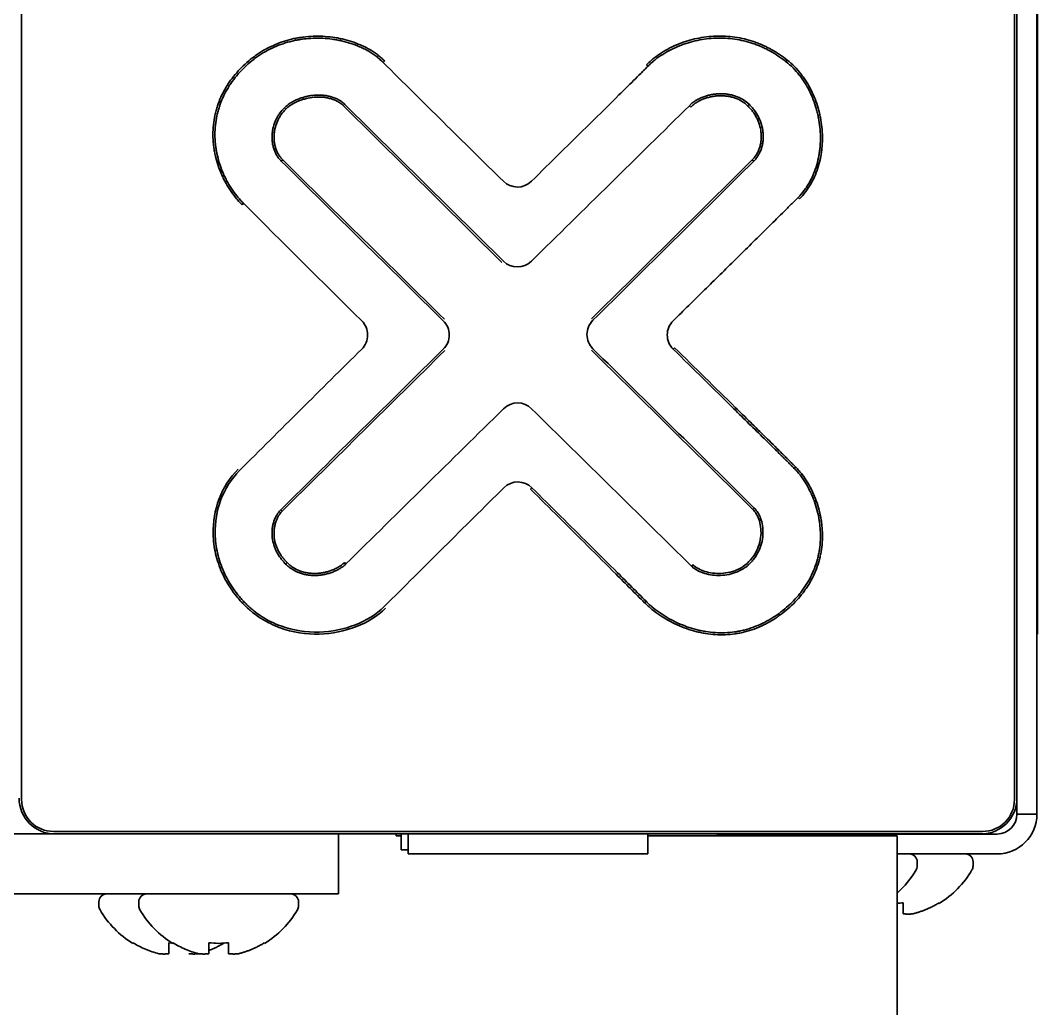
# Model space of a CAD drawing. Header units: inches. Extents: x 885 to 6823, y 710 to 5493.
# Drawn here: x 3214.8 to 3265.8, y 2296.1 to 2345.6 of the extents above; entities that cross this region are included whole.
import ezdxf

# ---------------------------------------------------------------- set-up
doc = ezdxf.new("R2010")
doc.units = ezdxf.units.IN
doc.layers.add('1', color=7, linetype='Continuous', true_color=0xffffff)

msp = doc.modelspace()

# ---------------------------------------------------------------- linework, layer by layer
at = {"layer": '1', "color": 7, "linetype": 'Continuous', "lineweight": 35}
for p, q in [((3265.816, 2372.856), (3265.816, 2316.856)), ((3265.78, 2308.151), (3265.78, 2354.51)), ((3265.78, 2308.151), (3265.78, 2354.51)), ((3214.905, 2353.131), (3214.905, 2306.581)), ((3264.655, 2306.581), (3264.655, 2353.131)), ((3264.78, 2353.056), (3264.78, 2306.656)), ((3233.024, 2343.495), (3233.095, 2343.565)), ((3246.294, 2343.317), (3246.223, 2343.388)), ((3253.204, 2343.54), (3253.267, 2343.619)), ((3228.072, 2341.23), (3228.143, 2341.16)), ((3231.091, 2341.415), (3231.022, 2341.343)), ((3238.974, 2333.476), (3231.022, 2341.343)), ((3239.044, 2333.547), (3231.091, 2341.415)), ((3248.365, 2341.333), (3248.437, 2341.264)), ((3251.356, 2341.403), (3251.286, 2341.331)), ((3227.919, 2338.551), (3227.99, 2338.622)), ((3251.588, 2338.55), (3251.518, 2338.622)), ((3253.809, 2336.734), (3253.88, 2336.663)), ((3226.02, 2336.446), (3225.95, 2336.375)), ((3247.557, 2329.137), (3247.627, 2329.208)), ((3253.624, 2323.162), (3253.695, 2323.233)), ((3240.476, 2322.197), (3240.406, 2322.126)), ((3227.887, 2321.088), (3227.958, 2321.017)), ((3251.618, 2321.18), (3251.548, 2321.11)), ((3228.135, 2318.378), (3228.205, 2318.449)), ((3231.152, 2318.378), (3231.081, 2318.448)), ((3248.477, 2318.271), (3248.548, 2318.342)), ((3248.571, 2318.318), (3248.503, 2318.245)), ((3265.816, 2316.856), (3265.816, 2314.856)), ((3246.193, 2316.51), (3246.121, 2316.439)), ((3265.816, 2314.856), (3265.78, 2314.856)), ((3265.78, 2307.424), (3265.78, 2308.151)), ((3265.78, 2307.424), (3265.78, 2308.151)), ((3265.78, 2306.855), (3265.78, 2307.424)), ((3265.78, 2306.855), (3265.78, 2307.424)), ((3264.78, 2306.656), (3264.78, 2305.855)), ((3264.78, 2306.656), (3264.78, 2305.855)), ((3265.78, 2305.855), (3265.78, 2306.855)), ((3265.78, 2305.855), (3265.78, 2306.855)), ((3264.78, 2305.855), (3265.78, 2305.855)), ((3264.78, 2305.855), (3265.78, 2305.855)), ((3216.419, 2304.856), (3214.121, 2304.856)), ((3216.419, 2304.856), (3216.58, 2304.856)), ((3216.505, 2304.981), (3263.055, 2304.981)), ((3262.98, 2304.856), (3216.58, 2304.856)), ((3230.78, 2304.856), (3230.78, 2301.856)), ((3233.68, 2304.755), (3233.68, 2304.856)), ((3233.93, 2304.755), (3233.68, 2304.755)), ((3233.93, 2304.856), (3233.93, 2304.056)), ((3234.28, 2303.856), (3234.28, 2304.856)), ((3246.28, 2303.856), (3246.28, 2304.856)), ((3256.98, 2304.755), (3246.28, 2304.755)), ((3251.78, 2304.855), (3249.78, 2304.855)), ((3249.78, 2304.855), (3249.78, 2304.755)), ((3251.78, 2304.855), (3249.78, 2304.855)), ((3249.78, 2304.855), (3249.78, 2304.755)), ((3263.78, 2304.855), (3251.78, 2304.855)), ((3263.78, 2304.855), (3251.78, 2304.855)), ((3254.027, 2304.856), (3254.027, 2304.855)), ((3256.98, 2304.755), (3258.78, 2304.755)), ((3257.534, 2304.855), (3257.534, 2304.856)), ((3258.78, 2304.755), (3258.78, 2224.305)), ((3260.334, 2304.855), (3260.334, 2304.856)), ((3233.93, 2304.056), (3234.28, 2304.056)), ((3246.28, 2303.856), (3234.28, 2303.856)), ((3263.78, 2303.855), (3258.78, 2303.855)), ((3263.78, 2303.855), (3258.78, 2303.855)), ((3259.78, 2303.256), (3259.78, 2303.456)), ((3262.58, 2303.256), (3262.58, 2303.456)), ((3214.121, 2301.856), (3216.419, 2301.856)), ((3216.419, 2301.856), (3227.78, 2301.856)), ((3218.78, 2301.456), (3218.78, 2301.256)), ((3220.78, 2301.456), (3220.78, 2301.256)), ((3227.78, 2301.856), (3230.78, 2301.856)), ((3228.78, 2301.256), (3228.78, 2301.456)), ((3260.88, 2301.411), (3260.88, 2301.377)), ((3220.48, 2299.377), (3220.48, 2299.411)), ((3222.28, 2299.411), (3222.479, 2299.389)), ((3222.48, 2299.377), (3222.48, 2299.411)), ((3227.08, 2299.411), (3227.08, 2299.377))]:
    msp.add_line(p, q, dxfattribs=at)
for centre, radius, start, end in [((4660.377, 3782.695), 2026.977, 225.23677, 225.47603), ((-1065.821, 6718.535), 6145.901, 314.481055, 314.584597), ((6457.773, 5612.164), 4598.751, 225.385511, 225.52738), ((6457.773, 5612.164), 4598.651, 225.38552, 225.52738), ((-2402.885, 8049.638), 8036.665, 314.633821, 314.714601), ((-2402.885, 8049.638), 8036.765, 314.633821, 314.714601), ((3239.747, 2338.26), 1, 225.476, 314.4864), ((5234.01, 4352.126), 2845.169, 225.109511, 225.277687), ((3239.747, 2334.258), 1, 225.3071, 314.4811), ((3231.242, 2329.85), 1, 314.7305, 45.2777), ((3235.333, 2329.849), 1, 314.6169, 45.5274), ((3244.233, 2329.872), 1, 134.6338, 225.4217), ((3248.257, 2329.851), 1, 134.4807, 225.5483), ((5476.823, 63.043), 3189.776, 134.730473, 134.885454), ((9993.924, -4519.725), 9621.641, 134.61693, 134.685132), ((9993.924, -4519.725), 9621.541, 134.61693, 134.685132), ((-3369.269, -4381.709), 9421.412, 45.352632, 45.42172), ((-3369.269, -4381.709), 9421.512, 45.352629, 45.42172), ((3239.761, 2325.445), 1, 45.5065, 134.4887), ((8682.361, -3215.166), 7767.612, 134.488725, 134.570552), ((-2147.486, -3157.905), 7687.973, 45.422706, 45.506515), ((3239.773, 2321.487), 1, 45.2645, 134.7135), ((5275.735, 265.062), 2894.791, 134.713518, 134.88081), ((3216.58, 2306.656), 1.8, 180, 270), ((3216.505, 2306.581), 1.6, 180, 270), ((3262.98, 2306.656), 1.8, 270, 0), ((3263.055, 2306.581), 1.6, 270, 0), ((3263.78, 2305.855), 2, 270, 0), ((3263.78, 2305.855), 1, 270, 0), ((3263.78, 2305.855), 2, 270, 0), ((3263.78, 2305.855), 1, 270, 0), ((3259.38, 2303.456), 0.4, 0, 90), ((3262.18, 2303.456), 0.4, 0, 90), ((3255.581, 2305.476), 4.8, 311.7927, 329.6988), ((3259.38, 2303.256), 0.4, 329.6988, 0), ((3258.381, 2305.476), 4.8, 301.3727, 329.6988), ((3262.18, 2303.256), 0.4, 329.6988, 0), ((3219.18, 2301.456), 0.4, 90, 180), ((3221.18, 2301.456), 0.4, 90, 180), ((3228.38, 2301.456), 0.4, 0, 90), ((3219.18, 2301.256), 0.4, 180, 210.3012), ((3222.979, 2303.476), 4.8, 210.3012, 238.6273), ((3221.18, 2301.256), 0.4, 180, 210.3012), ((3224.979, 2303.476), 4.8, 210.3012, 238.6273), ((3224.581, 2303.476), 4.8, 301.3727, 329.6988), ((3228.38, 2301.256), 0.4, 329.6988, 0)]:
    msp.add_arc(centre, radius, start, end, dxfattribs=at)
for points, knots in [([(3225.95, 2336.375), (3225.921, 2336.404), (3225.892, 2336.434), (3225.836, 2336.493), (3225.753, 2336.583), (3225.674, 2336.676), (3225.522, 2336.865), (3225.427, 2336.995), (3225.249, 2337.264), (3225.167, 2337.403), (3225.053, 2337.618), (3225.017, 2337.691), (3224.964, 2337.801), (3224.947, 2337.838), (3224.914, 2337.913), (3224.898, 2337.951), (3224.82, 2338.139), (3224.765, 2338.291), (3224.669, 2338.6), (3224.629, 2338.757), (3224.579, 2338.995), (3224.565, 2339.074), (3224.546, 2339.195), (3224.54, 2339.235), (3224.529, 2339.316), (3224.525, 2339.357), (3224.503, 2339.56), (3224.494, 2339.722), (3224.493, 2340.045), (3224.501, 2340.206), (3224.534, 2340.528), (3224.559, 2340.688), (3224.601, 2340.888), (3224.61, 2340.928), (3224.629, 2341.007), (3224.66, 2341.125), (3224.741, 2341.397), (3224.887, 2341.772), (3225.034, 2342.057), (3225.155, 2342.267), (3225.198, 2342.336), (3225.264, 2342.438), (3225.286, 2342.472), (3225.333, 2342.539), (3225.356, 2342.572), (3225.475, 2342.738), (3225.576, 2342.865), (3225.788, 2343.108), (3225.899, 2343.225), (3226.131, 2343.449), (3226.252, 2343.556), (3226.44, 2343.708), (3226.504, 2343.757), (3226.603, 2343.83), (3226.636, 2343.853), (3226.703, 2343.9), (3226.737, 2343.923), (3226.839, 2343.991), (3226.908, 2344.034), (3227.013, 2344.097), (3227.049, 2344.117), (3227.12, 2344.157), (3227.156, 2344.177), (3227.336, 2344.273), (3227.482, 2344.342), (3227.78, 2344.467), (3227.931, 2344.522), (3228.238, 2344.618), (3228.394, 2344.659), (3228.631, 2344.71), (3228.711, 2344.725), (3228.871, 2344.752), (3228.952, 2344.764), (3229.195, 2344.794), (3229.518, 2344.819), (3229.841, 2344.816), (3230.164, 2344.8), (3230.325, 2344.785), (3230.527, 2344.758), (3230.567, 2344.752), (3230.648, 2344.739), (3230.688, 2344.732), (3230.808, 2344.71), (3230.888, 2344.694), (3231.125, 2344.64), (3231.281, 2344.598), (3231.588, 2344.498), (3231.739, 2344.441), (3231.962, 2344.344), (3232.036, 2344.31), (3232.145, 2344.256), (3232.182, 2344.237), (3232.254, 2344.198), (3232.29, 2344.178), (3232.467, 2344.077), (3232.602, 2343.988), (3232.796, 2343.841), (3232.858, 2343.79), (3232.95, 2343.709), (3232.979, 2343.681), (3233.038, 2343.624), (3233.067, 2343.595), (3233.095, 2343.565)], [0, 0, 0, 0, 0.007813, 0.007813, 0.015625, 0.03125, 0.03125, 0.0625, 0.0625, 0.09375, 0.09375, 0.109375, 0.109375, 0.117188, 0.117188, 0.125, 0.125, 0.15625, 0.15625, 0.1875, 0.1875, 0.203125, 0.203125, 0.210938, 0.210938, 0.21875, 0.21875, 0.25, 0.25, 0.28125, 0.28125, 0.3125, 0.3125, 0.320313, 0.320313, 0.328125, 0.34375, 0.375, 0.40625, 0.40625, 0.421875, 0.421875, 0.429687, 0.429687, 0.4375, 0.4375, 0.46875, 0.46875, 0.5, 0.5, 0.53125, 0.53125, 0.546875, 0.546875, 0.554687, 0.554687, 0.5625, 0.5625, 0.578125, 0.578125, 0.585937, 0.585937, 0.59375, 0.59375, 0.625, 0.625, 0.65625, 0.65625, 0.6875, 0.6875, 0.703125, 0.703125, 0.71875, 0.71875, 0.75, 0.78125, 0.78125, 0.8125, 0.8125, 0.820312, 0.820312, 0.828125, 0.828125, 0.84375, 0.84375, 0.875, 0.875, 0.90625, 0.90625, 0.921875, 0.921875, 0.929687, 0.929687, 0.9375, 0.9375, 0.96875, 0.96875, 0.984375, 0.984375, 0.992187, 0.992187, 1, 1, 1, 1]), ([(3246.223, 2343.388), (3246.28, 2343.445), (3246.339, 2343.501), (3246.429, 2343.582), (3246.46, 2343.608), (3246.522, 2343.66), (3246.553, 2343.686), (3246.71, 2343.81), (3246.841, 2343.903), (3247.109, 2344.073), (3247.248, 2344.152), (3247.532, 2344.296), (3247.677, 2344.363), (3247.901, 2344.452), (3247.977, 2344.481), (3248.128, 2344.534), (3248.205, 2344.559), (3248.434, 2344.628), (3248.588, 2344.668), (3248.9, 2344.733), (3249.213, 2344.786), (3249.532, 2344.811), (3249.732, 2344.818), (3249.773, 2344.819), (3249.853, 2344.821), (3249.893, 2344.821), (3250.014, 2344.82), (3250.094, 2344.817), (3250.334, 2344.804), (3250.493, 2344.789), (3250.808, 2344.743), (3251.121, 2344.684), (3251.429, 2344.595), (3251.62, 2344.531), (3251.658, 2344.518), (3251.734, 2344.49), (3251.847, 2344.448), (3252.033, 2344.371), (3252.179, 2344.303), (3252.323, 2344.231), (3252.395, 2344.194), (3252.747, 2343.999), (3253.014, 2343.82), (3253.267, 2343.619)], [0, 0, 0, 0, 0.03125, 0.03125, 0.046875, 0.046875, 0.0625, 0.0625, 0.125, 0.125, 0.1875, 0.1875, 0.25, 0.25, 0.28125, 0.28125, 0.3125, 0.3125, 0.375, 0.375, 0.4375, 0.5, 0.5, 0.515625, 0.515625, 0.53125, 0.53125, 0.5625, 0.5625, 0.625, 0.625, 0.6875, 0.75, 0.75, 0.765625, 0.765625, 0.78125, 0.8125, 0.84375, 0.84375, 0.875, 0.875, 1, 1, 1, 1]), ([(3226.02, 2336.446), (3225.992, 2336.474), (3225.964, 2336.503), (3225.909, 2336.561), (3225.828, 2336.65), (3225.75, 2336.741), (3225.601, 2336.926), (3225.508, 2337.054), (3225.334, 2337.318), (3225.253, 2337.454), (3225.142, 2337.664), (3225.106, 2337.736), (3225.055, 2337.844), (3225.038, 2337.88), (3225.006, 2337.953), (3224.99, 2337.99), (3224.913, 2338.175), (3224.859, 2338.324), (3224.766, 2338.627), (3224.726, 2338.78), (3224.678, 2339.013), (3224.663, 2339.092), (3224.645, 2339.21), (3224.639, 2339.249), (3224.629, 2339.329), (3224.624, 2339.368), (3224.603, 2339.567), (3224.594, 2339.726), (3224.593, 2340.043), (3224.601, 2340.201), (3224.633, 2340.516), (3224.658, 2340.673), (3224.699, 2340.869), (3224.708, 2340.908), (3224.727, 2340.986), (3224.757, 2341.102), (3224.837, 2341.368), (3224.98, 2341.735), (3225.125, 2342.015), (3225.244, 2342.22), (3225.285, 2342.287), (3225.35, 2342.387), (3225.373, 2342.42), (3225.418, 2342.486), (3225.441, 2342.519), (3225.558, 2342.681), (3225.657, 2342.805), (3225.865, 2343.044), (3225.974, 2343.158), (3226.201, 2343.377), (3226.319, 2343.482), (3226.504, 2343.631), (3226.567, 2343.68), (3226.664, 2343.75), (3226.696, 2343.773), (3226.762, 2343.819), (3226.795, 2343.842), (3226.895, 2343.908), (3226.963, 2343.95), (3227.066, 2344.012), (3227.101, 2344.032), (3227.171, 2344.071), (3227.206, 2344.091), (3227.382, 2344.184), (3227.526, 2344.252), (3227.963, 2344.435), (3228.264, 2344.529), (3228.652, 2344.612), (3228.73, 2344.627), (3228.887, 2344.653), (3228.967, 2344.665), (3229.204, 2344.694), (3229.521, 2344.719), (3229.838, 2344.716), (3230.154, 2344.701), (3230.312, 2344.686), (3230.51, 2344.659), (3230.549, 2344.653), (3230.629, 2344.641), (3230.668, 2344.634), (3230.786, 2344.613), (3230.864, 2344.597), (3231.096, 2344.544), (3231.249, 2344.503), (3231.55, 2344.406), (3231.698, 2344.35), (3231.917, 2344.255), (3231.989, 2344.222), (3232.132, 2344.15), (3232.203, 2344.113), (3232.411, 2343.994), (3232.544, 2343.907), (3232.732, 2343.763), (3232.794, 2343.713), (3232.882, 2343.635), (3232.911, 2343.608), (3232.968, 2343.552), (3232.996, 2343.524), (3233.024, 2343.495)], [0, 0, 0, 0, 0.007812, 0.007812, 0.015625, 0.03125, 0.03125, 0.0625, 0.0625, 0.09375, 0.09375, 0.109375, 0.109375, 0.117187, 0.117187, 0.125, 0.125, 0.15625, 0.15625, 0.1875, 0.1875, 0.203125, 0.203125, 0.210937, 0.210937, 0.21875, 0.21875, 0.25, 0.25, 0.28125, 0.28125, 0.3125, 0.3125, 0.320312, 0.320312, 0.328125, 0.34375, 0.375, 0.40625, 0.40625, 0.421875, 0.421875, 0.429687, 0.429687, 0.4375, 0.4375, 0.46875, 0.46875, 0.5, 0.5, 0.53125, 0.53125, 0.546875, 0.546875, 0.554687, 0.554687, 0.5625, 0.5625, 0.578125, 0.578125, 0.585937, 0.585937, 0.59375, 0.59375, 0.625, 0.625, 0.6875, 0.6875, 0.703125, 0.703125, 0.71875, 0.71875, 0.75, 0.78125, 0.78125, 0.8125, 0.8125, 0.820312, 0.820312, 0.828125, 0.828125, 0.84375, 0.84375, 0.875, 0.875, 0.90625, 0.90625, 0.921875, 0.921875, 0.9375, 0.9375, 0.96875, 0.96875, 0.984375, 0.984375, 0.992187, 0.992187, 1, 1, 1, 1]), ([(3246.294, 2343.317), (3246.35, 2343.374), (3246.408, 2343.429), (3246.497, 2343.508), (3246.527, 2343.534), (3246.587, 2343.585), (3246.618, 2343.61), (3246.772, 2343.732), (3246.9, 2343.822), (3247.164, 2343.989), (3247.3, 2344.066), (3247.578, 2344.208), (3247.721, 2344.273), (3247.941, 2344.36), (3248.015, 2344.388), (3248.164, 2344.44), (3248.239, 2344.465), (3248.464, 2344.533), (3248.615, 2344.571), (3248.921, 2344.636), (3249.228, 2344.687), (3249.541, 2344.712), (3249.738, 2344.719), (3249.777, 2344.72), (3249.856, 2344.721), (3249.896, 2344.721), (3250.014, 2344.719), (3250.093, 2344.717), (3250.328, 2344.704), (3250.484, 2344.689), (3250.793, 2344.644), (3251.099, 2344.586), (3251.402, 2344.499), (3251.589, 2344.436), (3251.626, 2344.423), (3251.701, 2344.396), (3251.812, 2344.354), (3251.994, 2344.279), (3252.137, 2344.212), (3252.279, 2344.141), (3252.349, 2344.105), (3252.695, 2343.913), (3252.957, 2343.738), (3253.204, 2343.54)], [0, 0, 0, 0, 0.03125, 0.03125, 0.046875, 0.046875, 0.0625, 0.0625, 0.125, 0.125, 0.1875, 0.1875, 0.25, 0.25, 0.28125, 0.28125, 0.3125, 0.3125, 0.375, 0.375, 0.4375, 0.5, 0.5, 0.515625, 0.515625, 0.53125, 0.53125, 0.5625, 0.5625, 0.625, 0.625, 0.6875, 0.75, 0.75, 0.765625, 0.765625, 0.78125, 0.8125, 0.84375, 0.84375, 0.875, 0.875, 1, 1, 1, 1]), ([(3240.448, 2337.547), (3240.936, 2338.027), (3241.425, 2338.506), (3242.401, 2339.466), (3242.889, 2339.947), (3243.864, 2340.907), (3244.351, 2341.388), (3245.082, 2342.11), (3245.325, 2342.351), (3245.689, 2342.712), (3245.811, 2342.833), (3245.992, 2343.014), (3246.053, 2343.075), (3246.174, 2343.196), (3246.234, 2343.257), (3246.294, 2343.317)], [0, 0, 0, 0, 0.25, 0.25, 0.5, 0.5, 0.75, 0.75, 0.875, 0.875, 0.9375, 0.9375, 0.96875, 0.96875, 1, 1, 1, 1]), ([(3253.204, 2343.54), (3253.33, 2343.441), (3253.448, 2343.335), (3253.671, 2343.11), (3253.775, 2342.992), (3253.923, 2342.806), (3253.994, 2342.711), (3254.062, 2342.612), (3254.106, 2342.546), (3254.128, 2342.513), (3254.235, 2342.344), (3254.313, 2342.206), (3254.454, 2341.924), (3254.518, 2341.78), (3254.632, 2341.487), (3254.682, 2341.338), (3254.747, 2341.109), (3254.768, 2341.032), (3254.795, 2340.916), (3254.804, 2340.877), (3254.821, 2340.799), (3254.829, 2340.76), (3254.866, 2340.565), (3254.912, 2340.253), (3254.93, 2339.938), (3254.934, 2339.623), (3254.929, 2339.465), (3254.913, 2339.267), (3254.909, 2339.227), (3254.901, 2339.148), (3254.896, 2339.108), (3254.881, 2338.989), (3254.869, 2338.91), (3254.826, 2338.675), (3254.79, 2338.52), (3254.703, 2338.217), (3254.651, 2338.068), (3254.53, 2337.777), (3254.461, 2337.634), (3254.363, 2337.46), (3254.343, 2337.425), (3254.302, 2337.357), (3254.238, 2337.256), (3254.17, 2337.158), (3254.026, 2336.968), (3253.922, 2336.847), (3253.809, 2336.734)], [0, 0, 0, 0, 0.0625, 0.0625, 0.125, 0.125, 0.15625, 0.171875, 0.171875, 0.1875, 0.1875, 0.25, 0.25, 0.3125, 0.3125, 0.375, 0.375, 0.40625, 0.40625, 0.421875, 0.421875, 0.4375, 0.4375, 0.5, 0.5625, 0.5625, 0.625, 0.625, 0.640625, 0.640625, 0.65625, 0.65625, 0.6875, 0.6875, 0.75, 0.75, 0.8125, 0.8125, 0.875, 0.875, 0.890625, 0.890625, 0.90625, 0.9375, 0.9375, 1, 1, 1, 1]), ([(3253.267, 2343.619), (3253.395, 2343.517), (3253.515, 2343.408), (3253.743, 2343.179), (3253.85, 2343.058), (3254.001, 2342.868), (3254.074, 2342.771), (3254.143, 2342.67), (3254.189, 2342.603), (3254.211, 2342.569), (3254.32, 2342.396), (3254.4, 2342.255), (3254.544, 2341.967), (3254.609, 2341.82), (3254.726, 2341.52), (3254.777, 2341.367), (3254.844, 2341.134), (3254.865, 2341.055), (3254.893, 2340.937), (3254.902, 2340.897), (3254.919, 2340.817), (3254.927, 2340.777), (3254.966, 2340.578), (3255.012, 2340.258), (3255.03, 2339.937), (3255.034, 2339.615), (3255.028, 2339.453), (3255.012, 2339.251), (3255.008, 2339.21), (3254.999, 2339.129), (3254.994, 2339.089), (3254.984, 2339.008), (3254.978, 2338.967), (3254.966, 2338.887), (3254.959, 2338.846), (3254.922, 2338.646), (3254.885, 2338.488), (3254.795, 2338.178), (3254.742, 2338.026), (3254.618, 2337.728), (3254.548, 2337.582), (3254.447, 2337.404), (3254.426, 2337.369), (3254.384, 2337.299), (3254.318, 2337.196), (3254.248, 2337.096), (3254.102, 2336.902), (3253.995, 2336.779), (3253.88, 2336.663)], [0, 0, 0, 0, 0.0625, 0.0625, 0.125, 0.125, 0.15625, 0.171875, 0.171875, 0.1875, 0.1875, 0.25, 0.25, 0.3125, 0.3125, 0.375, 0.375, 0.40625, 0.40625, 0.421875, 0.421875, 0.4375, 0.4375, 0.5, 0.5625, 0.5625, 0.625, 0.625, 0.640625, 0.640625, 0.65625, 0.65625, 0.671875, 0.671875, 0.6875, 0.6875, 0.75, 0.75, 0.8125, 0.8125, 0.875, 0.875, 0.890625, 0.890625, 0.90625, 0.9375, 0.9375, 1, 1, 1, 1]), ([(3231.091, 2341.415), (3231.089, 2341.417), (3231.087, 2341.418), (3231.084, 2341.421), (3231.08, 2341.425), (3231.068, 2341.436), (3231.046, 2341.455), (3230.999, 2341.494), (3230.958, 2341.525), (3230.874, 2341.583), (3230.816, 2341.619), (3230.725, 2341.666), (3230.694, 2341.681), (3230.631, 2341.709), (3230.599, 2341.722), (3230.503, 2341.759), (3230.438, 2341.779), (3230.306, 2341.813), (3230.24, 2341.827), (3230.106, 2341.848), (3230.038, 2341.856), (3229.935, 2341.863), (3229.9, 2341.865), (3229.832, 2341.867), (3229.797, 2341.867), (3229.694, 2341.866), (3229.625, 2341.862), (3229.489, 2341.85), (3229.353, 2341.833), (3229.22, 2341.806), (3229.088, 2341.774), (3229.022, 2341.756), (3228.924, 2341.725), (3228.892, 2341.714), (3228.827, 2341.691), (3228.795, 2341.679), (3228.699, 2341.641), (3228.637, 2341.613), (3228.515, 2341.552), (3228.455, 2341.519), (3228.339, 2341.447), (3228.282, 2341.409), (3228.201, 2341.346), (3228.174, 2341.324), (3228.122, 2341.278), (3228.097, 2341.255), (3228.072, 2341.23)], [0, 0, 0, 0, 0.001953, 0.001953, 0.003906, 0.007812, 0.015625, 0.03125, 0.0625, 0.0625, 0.125, 0.125, 0.15625, 0.15625, 0.1875, 0.1875, 0.25, 0.25, 0.3125, 0.3125, 0.375, 0.375, 0.40625, 0.40625, 0.4375, 0.4375, 0.5, 0.5, 0.5625, 0.625, 0.625, 0.6875, 0.6875, 0.71875, 0.71875, 0.75, 0.75, 0.8125, 0.8125, 0.875, 0.875, 0.9375, 0.9375, 0.96875, 0.96875, 1, 1, 1, 1]), ([(3231.022, 2341.343), (3230.973, 2341.388), (3230.922, 2341.428), (3230.815, 2341.502), (3230.759, 2341.536), (3230.672, 2341.581), (3230.642, 2341.595), (3230.582, 2341.621), (3230.552, 2341.633), (3230.46, 2341.667), (3230.398, 2341.686), (3230.272, 2341.718), (3230.209, 2341.731), (3230.081, 2341.751), (3230.016, 2341.758), (3229.918, 2341.764), (3229.885, 2341.765), (3229.82, 2341.767), (3229.787, 2341.767), (3229.689, 2341.765), (3229.623, 2341.762), (3229.428, 2341.744), (3229.3, 2341.722), (3229.111, 2341.677), (3229.048, 2341.66), (3228.955, 2341.63), (3228.924, 2341.62), (3228.863, 2341.598), (3228.832, 2341.586), (3228.741, 2341.55), (3228.681, 2341.523), (3228.565, 2341.465), (3228.508, 2341.434), (3228.397, 2341.366), (3228.343, 2341.329), (3228.265, 2341.269), (3228.24, 2341.249), (3228.19, 2341.205), (3228.166, 2341.183), (3228.143, 2341.16)], [0, 0, 0, 0, 0.0625, 0.0625, 0.125, 0.125, 0.15625, 0.15625, 0.1875, 0.1875, 0.25, 0.25, 0.3125, 0.3125, 0.375, 0.375, 0.40625, 0.40625, 0.4375, 0.4375, 0.5, 0.5, 0.625, 0.625, 0.6875, 0.6875, 0.71875, 0.71875, 0.75, 0.75, 0.8125, 0.8125, 0.875, 0.875, 0.9375, 0.9375, 0.96875, 0.96875, 1, 1, 1, 1]), ([(3251.356, 2341.403), (3251.259, 2341.498), (3251.152, 2341.579), (3251.007, 2341.666), (3250.977, 2341.683), (3250.917, 2341.714), (3250.887, 2341.729), (3250.796, 2341.771), (3250.733, 2341.795), (3250.607, 2341.838), (3250.543, 2341.856), (3250.445, 2341.879), (3250.412, 2341.886), (3250.346, 2341.898), (3250.312, 2341.904), (3250.212, 2341.918), (3250.078, 2341.931), (3249.943, 2341.933), (3249.842, 2341.93), (3249.808, 2341.928), (3249.741, 2341.924), (3249.707, 2341.921), (3249.607, 2341.91), (3249.54, 2341.9), (3249.409, 2341.876), (3249.343, 2341.861), (3249.214, 2341.826), (3249.15, 2341.806), (3249.054, 2341.772), (3249.023, 2341.76), (3248.96, 2341.734), (3248.929, 2341.721), (3248.838, 2341.679), (3248.779, 2341.648), (3248.663, 2341.58), (3248.607, 2341.543), (3248.539, 2341.491), (3248.526, 2341.481), (3248.5, 2341.46), (3248.461, 2341.427), (3248.424, 2341.393), (3248.4, 2341.369)], [0, 0, 0, 0, 0.125, 0.125, 0.15625, 0.15625, 0.1875, 0.1875, 0.25, 0.25, 0.3125, 0.3125, 0.34375, 0.34375, 0.375, 0.375, 0.4375, 0.5, 0.5, 0.53125, 0.53125, 0.5625, 0.5625, 0.625, 0.625, 0.6875, 0.6875, 0.75, 0.75, 0.78125, 0.78125, 0.8125, 0.8125, 0.875, 0.875, 0.9375, 0.9375, 0.953125, 0.953125, 0.96875, 1, 1, 1, 1]), ([(3248.437, 2341.264), (3248.448, 2341.275), (3248.459, 2341.287), (3248.483, 2341.31), (3248.518, 2341.344), (3248.555, 2341.376), (3248.607, 2341.417), (3248.633, 2341.437), (3248.686, 2341.474), (3248.713, 2341.492), (3248.796, 2341.543), (3248.853, 2341.574), (3248.97, 2341.63), (3249.03, 2341.656), (3249.122, 2341.69), (3249.153, 2341.701), (3249.214, 2341.721), (3249.245, 2341.731), (3249.339, 2341.757), (3249.402, 2341.772), (3249.529, 2341.797), (3249.593, 2341.807), (3249.69, 2341.819), (3249.722, 2341.822), (3249.787, 2341.827), (3249.82, 2341.829), (3249.918, 2341.832), (3250.048, 2341.832), (3250.178, 2341.821), (3250.275, 2341.808), (3250.307, 2341.803), (3250.371, 2341.792), (3250.403, 2341.786), (3250.498, 2341.765), (3250.56, 2341.747), (3250.683, 2341.707), (3250.743, 2341.684), (3250.832, 2341.644), (3250.861, 2341.63), (3250.919, 2341.6), (3250.948, 2341.584), (3251.089, 2341.501), (3251.192, 2341.423), (3251.286, 2341.331)], [0, 0, 0, 0, 0.015625, 0.015625, 0.03125, 0.0625, 0.0625, 0.09375, 0.09375, 0.125, 0.125, 0.1875, 0.1875, 0.25, 0.25, 0.28125, 0.28125, 0.3125, 0.3125, 0.375, 0.375, 0.4375, 0.4375, 0.46875, 0.46875, 0.5, 0.5, 0.5625, 0.625, 0.625, 0.65625, 0.65625, 0.6875, 0.6875, 0.75, 0.75, 0.8125, 0.8125, 0.84375, 0.84375, 0.875, 0.875, 1, 1, 1, 1]), ([(3228.072, 2341.23), (3227.984, 2341.143), (3227.905, 2341.048), (3227.816, 2340.921), (3227.799, 2340.895), (3227.766, 2340.843), (3227.749, 2340.816), (3227.703, 2340.736), (3227.675, 2340.681), (3227.597, 2340.514), (3227.555, 2340.398), (3227.515, 2340.249), (3227.508, 2340.218), (3227.495, 2340.158), (3227.489, 2340.127), (3227.473, 2340.036), (3227.457, 2339.914), (3227.453, 2339.792), (3227.454, 2339.669), (3227.457, 2339.607), (3227.467, 2339.514), (3227.471, 2339.484), (3227.481, 2339.422), (3227.486, 2339.392), (3227.499, 2339.331), (3227.506, 2339.3), (3227.522, 2339.24), (3227.531, 2339.211), (3227.559, 2339.122), (3227.581, 2339.065), (3227.631, 2338.953), (3227.659, 2338.898), (3227.707, 2338.819), (3227.723, 2338.792), (3227.758, 2338.741), (3227.777, 2338.716), (3227.834, 2338.642), (3227.875, 2338.595), (3227.919, 2338.551)], [0, 0, 0, 0, 0.125, 0.125, 0.15625, 0.15625, 0.1875, 0.1875, 0.25, 0.25, 0.375, 0.375, 0.40625, 0.40625, 0.4375, 0.4375, 0.5, 0.5625, 0.5625, 0.625, 0.625, 0.65625, 0.65625, 0.6875, 0.6875, 0.71875, 0.71875, 0.75, 0.75, 0.8125, 0.8125, 0.875, 0.875, 0.90625, 0.90625, 0.9375, 0.9375, 1, 1, 1, 1]), ([(3251.286, 2341.331), (3251.332, 2341.287), (3251.375, 2341.241), (3251.458, 2341.147), (3251.498, 2341.098), (3251.61, 2340.947), (3251.676, 2340.842), (3251.748, 2340.701), (3251.762, 2340.673), (3251.788, 2340.616), (3251.801, 2340.587), (3251.836, 2340.5), (3251.857, 2340.441), (3251.913, 2340.262), (3251.939, 2340.14), (3251.958, 2339.983), (3251.961, 2339.952), (3251.965, 2339.889), (3251.967, 2339.857), (3251.969, 2339.763), (3251.967, 2339.7), (3251.96, 2339.606), (3251.957, 2339.574), (3251.949, 2339.512), (3251.944, 2339.48), (3251.927, 2339.387), (3251.912, 2339.327), (3251.877, 2339.207), (3251.856, 2339.148), (3251.819, 2339.062), (3251.799, 2339.019), (3251.777, 2338.977), (3251.762, 2338.949), (3251.755, 2338.936), (3251.715, 2338.867), (3251.645, 2338.762), (3251.562, 2338.667), (3251.517, 2338.622)], [0, 0, 0, 0, 0.0625, 0.0625, 0.125, 0.125, 0.25, 0.25, 0.28125, 0.28125, 0.3125, 0.3125, 0.375, 0.375, 0.5, 0.5, 0.53125, 0.53125, 0.5625, 0.5625, 0.625, 0.625, 0.65625, 0.65625, 0.6875, 0.6875, 0.75, 0.75, 0.8125, 0.8125, 0.84375, 0.859375, 0.859375, 0.875, 0.875, 0.9375, 1, 1, 1, 1]), ([(3251.587, 2338.551), (3251.635, 2338.598), (3251.722, 2338.698), (3251.796, 2338.808), (3251.838, 2338.88), (3251.846, 2338.895), (3251.862, 2338.924), (3251.886, 2338.968), (3251.907, 2339.013), (3251.946, 2339.104), (3251.968, 2339.165), (3252.007, 2339.291), (3252.022, 2339.355), (3252.041, 2339.453), (3252.046, 2339.486), (3252.055, 2339.552), (3252.058, 2339.585), (3252.067, 2339.684), (3252.069, 2339.75), (3252.067, 2339.849), (3252.066, 2339.882), (3252.061, 2339.949), (3252.058, 2339.982), (3252.04, 2340.147), (3252.013, 2340.276), (3251.955, 2340.464), (3251.933, 2340.526), (3251.896, 2340.618), (3251.883, 2340.649), (3251.855, 2340.709), (3251.841, 2340.739), (3251.766, 2340.887), (3251.696, 2340.999), (3251.579, 2341.157), (3251.537, 2341.208), (3251.45, 2341.308), (3251.404, 2341.356), (3251.356, 2341.403)], [0, 0, 0, 0, 0.0625, 0.125, 0.125, 0.140625, 0.140625, 0.15625, 0.1875, 0.1875, 0.25, 0.25, 0.3125, 0.3125, 0.34375, 0.34375, 0.375, 0.375, 0.4375, 0.4375, 0.46875, 0.46875, 0.5, 0.5, 0.625, 0.625, 0.6875, 0.6875, 0.71875, 0.71875, 0.75, 0.75, 0.875, 0.875, 0.9375, 0.9375, 1, 1, 1, 1]), ([(3227.99, 2338.622), (3227.948, 2338.664), (3227.909, 2338.708), (3227.855, 2338.778), (3227.838, 2338.802), (3227.805, 2338.851), (3227.789, 2338.875), (3227.745, 2338.951), (3227.718, 2339.003), (3227.671, 2339.109), (3227.651, 2339.164), (3227.624, 2339.247), (3227.616, 2339.276), (3227.601, 2339.333), (3227.595, 2339.361), (3227.583, 2339.419), (3227.578, 2339.448), (3227.569, 2339.506), (3227.565, 2339.536), (3227.557, 2339.623), (3227.554, 2339.682), (3227.553, 2339.798), (3227.558, 2339.914), (3227.573, 2340.03), (3227.588, 2340.116), (3227.594, 2340.145), (3227.607, 2340.202), (3227.614, 2340.231), (3227.652, 2340.372), (3227.692, 2340.482), (3227.766, 2340.64), (3227.793, 2340.691), (3227.837, 2340.768), (3227.852, 2340.793), (3227.884, 2340.842), (3227.9, 2340.867), (3227.984, 2340.987), (3228.06, 2341.076), (3228.143, 2341.16)], [0, 0, 0, 0, 0.0625, 0.0625, 0.09375, 0.09375, 0.125, 0.125, 0.1875, 0.1875, 0.25, 0.25, 0.28125, 0.28125, 0.3125, 0.3125, 0.34375, 0.34375, 0.375, 0.375, 0.4375, 0.4375, 0.5, 0.5625, 0.5625, 0.59375, 0.59375, 0.625, 0.625, 0.75, 0.75, 0.8125, 0.8125, 0.84375, 0.84375, 0.875, 0.875, 1, 1, 1, 1]), ([(3253.809, 2336.734), (3253.68, 2336.605), (3253.55, 2336.475), (3253.291, 2336.217), (3253.161, 2336.088), (3252.771, 2335.701), (3251.991, 2334.929), (3251.209, 2334.158), (3250.166, 2333.13), (3249.644, 2332.617), (3248.601, 2331.59), (3248.078, 2331.077), (3247.556, 2330.564)], [0, 0, 0, 0, 0.0625, 0.0625, 0.125, 0.125, 0.25, 0.5, 0.5, 0.75, 0.75, 1, 1, 1, 1]), ([(3247.557, 2329.137), (3248.57, 2328.143), (3249.582, 2327.149), (3251.1, 2325.656), (3251.606, 2325.158), (3252.364, 2324.411), (3252.743, 2324.037), (3253.121, 2323.663), (3253.373, 2323.413), (3253.499, 2323.288), (3253.624, 2323.162)], [0, 0, 0, 0, 0.5, 0.5, 0.75, 0.75, 0.875, 0.9375, 0.9375, 1, 1, 1, 1]), ([(3247.627, 2329.208), (3248.64, 2328.214), (3249.653, 2327.22), (3251.171, 2325.727), (3251.677, 2325.229), (3252.435, 2324.482), (3252.814, 2324.108), (3253.192, 2323.733), (3253.444, 2323.483), (3253.57, 2323.358), (3253.695, 2323.233)], [0, 0, 0, 0, 0.5, 0.5, 0.75, 0.75, 0.875, 0.9375, 0.9375, 1, 1, 1, 1]), ([(3233.142, 2316.171), (3232.729, 2315.76), (3231.667, 2315.125), (3229.795, 2314.759), (3228.129, 2315.008), (3227.047, 2315.539), (3226.542, 2315.898), (3226.272, 2316.127), (3226.083, 2316.307), (3225.906, 2316.49), (3225.686, 2316.741), (3225.33, 2317.205), (3224.916, 2317.933), (3224.596, 2318.886), (3224.36, 2320.737), (3224.901, 2322.284), (3225.754, 2323.13)], [0, 0, 0, 0, 0.113505, 0.237483, 0.367791, 0.436884, 0.471431, 0.488704, 0.505977, 0.522291, 0.538605, 0.571232, 0.636486, 0.701741, 0.766995, 1, 1, 1, 1]), ([(3226.152, 2316.382), (3226.094, 2316.44), (3225.98, 2316.558), (3225.764, 2316.804), (3225.414, 2317.26), (3225.008, 2317.974), (3224.694, 2318.908), (3224.463, 2320.722), (3224.994, 2322.235), (3225.824, 2323.059)], [0, 0, 0, 0, 0.033022, 0.066044, 0.132088, 0.264176, 0.396264, 0.528352, 1, 1, 1, 1]), ([(3253.695, 2323.233), (3253.754, 2323.174), (3253.811, 2323.112), (3253.894, 2323.017), (3253.92, 2322.985), (3253.973, 2322.92), (3253.999, 2322.887), (3254.124, 2322.722), (3254.216, 2322.584), (3254.386, 2322.3), (3254.463, 2322.154), (3254.569, 2321.928), (3254.602, 2321.852), (3254.65, 2321.736), (3254.666, 2321.698), (3254.695, 2321.62), (3254.71, 2321.581), (3254.78, 2321.385), (3254.828, 2321.227), (3254.91, 2320.907), (3254.944, 2320.745), (3254.983, 2320.499), (3254.994, 2320.417), (3255.007, 2320.292), (3255.011, 2320.251), (3255.018, 2320.168), (3255.021, 2320.126), (3255.033, 2319.918), (3255.035, 2319.752), (3255.021, 2319.422), (3255.005, 2319.258), (3254.969, 2319.012), (3254.948, 2318.89), (3254.921, 2318.768), (3254.902, 2318.686), (3254.892, 2318.646), (3254.798, 2318.282), (3254.679, 2317.973), (3254.454, 2317.532), (3254.371, 2317.388), (3254.257, 2317.213), (3254.234, 2317.178), (3254.186, 2317.11), (3254.114, 2317.008), (3254.039, 2316.909), (3253.884, 2316.717), (3253.775, 2316.594), (3253.547, 2316.36), (3253.428, 2316.247), (3253.181, 2316.031), (3253.052, 2315.928), (3252.853, 2315.781), (3252.785, 2315.733), (3252.646, 2315.64), (3252.576, 2315.595), (3252.469, 2315.53), (3252.433, 2315.509), (3252.361, 2315.467), (3252.325, 2315.447), (3252.215, 2315.387), (3252.141, 2315.35), (3251.918, 2315.242), (3251.766, 2315.178), (3251.457, 2315.065), (3251.3, 2315.017), (3251.06, 2314.956), (3250.939, 2314.929), (3250.816, 2314.907), (3250.734, 2314.893), (3250.693, 2314.887), (3250.487, 2314.858), (3250.322, 2314.843), (3249.994, 2314.831), (3249.666, 2314.836), (3249.338, 2314.872), (3249.134, 2314.905), (3249.093, 2314.912), (3249.011, 2314.927), (3248.971, 2314.935), (3248.848, 2314.96), (3248.767, 2314.979), (3248.527, 2315.041), (3248.369, 2315.089), (3248.058, 2315.198), (3247.906, 2315.259), (3247.605, 2315.395), (3247.457, 2315.469), (3247.275, 2315.57), (3247.239, 2315.591), (3247.167, 2315.633), (3247.06, 2315.696), (3246.956, 2315.764), (3246.75, 2315.902), (3246.618, 2316), (3246.426, 2316.157), (3246.363, 2316.211), (3246.24, 2316.322), (3246.18, 2316.38), (3246.121, 2316.439)], [0, 0, 0, 0, 0.015625, 0.015625, 0.023437, 0.023437, 0.03125, 0.03125, 0.0625, 0.0625, 0.09375, 0.09375, 0.109375, 0.109375, 0.117187, 0.117187, 0.125, 0.125, 0.15625, 0.15625, 0.1875, 0.1875, 0.203125, 0.203125, 0.210937, 0.210937, 0.21875, 0.21875, 0.25, 0.25, 0.28125, 0.28125, 0.296875, 0.304687, 0.304687, 0.3125, 0.3125, 0.375, 0.375, 0.40625, 0.40625, 0.414062, 0.414062, 0.421875, 0.4375, 0.4375, 0.46875, 0.46875, 0.5, 0.5, 0.53125, 0.53125, 0.546875, 0.546875, 0.5625, 0.5625, 0.570312, 0.570312, 0.578125, 0.578125, 0.59375, 0.59375, 0.625, 0.625, 0.65625, 0.65625, 0.671875, 0.679687, 0.679687, 0.6875, 0.6875, 0.71875, 0.71875, 0.75, 0.78125, 0.78125, 0.789062, 0.789062, 0.796875, 0.796875, 0.8125, 0.8125, 0.84375, 0.84375, 0.875, 0.875, 0.90625, 0.90625, 0.914062, 0.914062, 0.921875, 0.9375, 0.9375, 0.96875, 0.96875, 0.984375, 0.984375, 1, 1, 1, 1]), ([(3253.624, 2323.162), (3253.682, 2323.104), (3253.738, 2323.044), (3253.819, 2322.951), (3253.845, 2322.919), (3253.897, 2322.855), (3253.922, 2322.823), (3254.045, 2322.661), (3254.135, 2322.526), (3254.301, 2322.248), (3254.376, 2322.104), (3254.48, 2321.883), (3254.513, 2321.808), (3254.575, 2321.657), (3254.604, 2321.58), (3254.686, 2321.35), (3254.733, 2321.195), (3254.814, 2320.881), (3254.846, 2320.722), (3254.884, 2320.481), (3254.895, 2320.401), (3254.912, 2320.238), (3254.919, 2320.156), (3254.933, 2319.912), (3254.934, 2319.749), (3254.921, 2319.426), (3254.905, 2319.265), (3254.87, 2319.024), (3254.848, 2318.904), (3254.822, 2318.784), (3254.804, 2318.704), (3254.794, 2318.665), (3254.701, 2318.308), (3254.584, 2318.006), (3254.363, 2317.573), (3254.281, 2317.433), (3254.169, 2317.261), (3254.146, 2317.227), (3254.1, 2317.16), (3254.029, 2317.061), (3253.955, 2316.964), (3253.803, 2316.776), (3253.696, 2316.656), (3253.472, 2316.426), (3253.355, 2316.316), (3253.112, 2316.105), (3252.987, 2316.004), (3252.791, 2315.859), (3252.724, 2315.813), (3252.588, 2315.721), (3252.52, 2315.678), (3252.415, 2315.614), (3252.38, 2315.593), (3252.309, 2315.553), (3252.273, 2315.533), (3252.166, 2315.474), (3252.093, 2315.437), (3251.874, 2315.332), (3251.725, 2315.269), (3251.423, 2315.159), (3251.268, 2315.112), (3251.033, 2315.053), (3250.914, 2315.026), (3250.794, 2315.005), (3250.713, 2314.991), (3250.673, 2314.985), (3250.471, 2314.957), (3250.31, 2314.943), (3249.988, 2314.931), (3249.666, 2314.936), (3249.345, 2314.972), (3249.145, 2315.004), (3249.105, 2315.011), (3249.025, 2315.026), (3248.985, 2315.034), (3248.865, 2315.059), (3248.786, 2315.078), (3248.55, 2315.138), (3248.396, 2315.185), (3248.091, 2315.293), (3247.942, 2315.353), (3247.647, 2315.486), (3247.502, 2315.558), (3247.324, 2315.658), (3247.288, 2315.678), (3247.218, 2315.719), (3247.113, 2315.781), (3247.011, 2315.847), (3246.809, 2315.983), (3246.679, 2316.079), (3246.491, 2316.233), (3246.429, 2316.286), (3246.309, 2316.395), (3246.25, 2316.451), (3246.193, 2316.51)], [0, 0, 0, 0, 0.015625, 0.015625, 0.023438, 0.023438, 0.03125, 0.03125, 0.0625, 0.0625, 0.09375, 0.09375, 0.109375, 0.109375, 0.125, 0.125, 0.15625, 0.15625, 0.1875, 0.1875, 0.203125, 0.203125, 0.21875, 0.21875, 0.25, 0.25, 0.28125, 0.28125, 0.296875, 0.304688, 0.304688, 0.3125, 0.3125, 0.375, 0.375, 0.40625, 0.40625, 0.414063, 0.414063, 0.421875, 0.4375, 0.4375, 0.46875, 0.46875, 0.5, 0.5, 0.53125, 0.53125, 0.546875, 0.546875, 0.5625, 0.5625, 0.570313, 0.570313, 0.578125, 0.578125, 0.59375, 0.59375, 0.625, 0.625, 0.65625, 0.65625, 0.671875, 0.679687, 0.679687, 0.6875, 0.6875, 0.71875, 0.71875, 0.75, 0.78125, 0.78125, 0.789062, 0.789062, 0.796875, 0.796875, 0.8125, 0.8125, 0.84375, 0.84375, 0.875, 0.875, 0.90625, 0.90625, 0.914062, 0.914062, 0.921875, 0.9375, 0.9375, 0.96875, 0.96875, 0.984375, 0.984375, 1, 1, 1, 1]), ([(3246.121, 2316.439), (3246.003, 2316.559), (3245.885, 2316.678), (3245.648, 2316.916), (3245.292, 2317.273), (3244.935, 2317.628), (3244.221, 2318.34), (3243.745, 2318.814), (3242.315, 2320.234), (3241.361, 2321.18), (3240.406, 2322.126)], [0, 0, 0, 0, 0.0625, 0.0625, 0.125, 0.25, 0.25, 0.5, 0.5, 1, 1, 1, 1]), ([(3246.193, 2316.51), (3246.075, 2316.629), (3245.956, 2316.748), (3245.719, 2316.986), (3245.363, 2317.343), (3245.006, 2317.699), (3244.292, 2318.41), (3243.816, 2318.884), (3242.385, 2320.305), (3241.431, 2321.251), (3240.476, 2322.197)], [0, 0, 0, 0, 0.0625, 0.0625, 0.125, 0.25, 0.25, 0.5, 0.5, 1, 1, 1, 1]), ([(3227.888, 2321.088), (3227.843, 2321.043), (3227.802, 2320.995), (3227.755, 2320.931), (3227.746, 2320.918), (3227.728, 2320.892), (3227.703, 2320.852), (3227.679, 2320.812), (3227.634, 2320.729), (3227.607, 2320.673), (3227.561, 2320.557), (3227.541, 2320.498), (3227.515, 2320.407), (3227.507, 2320.376), (3227.493, 2320.315), (3227.487, 2320.284), (3227.471, 2320.192), (3227.463, 2320.13), (3227.454, 2320.005), (3227.453, 2319.943), (3227.455, 2319.849), (3227.456, 2319.817), (3227.461, 2319.754), (3227.464, 2319.723), (3227.482, 2319.567), (3227.508, 2319.446), (3227.564, 2319.267), (3227.585, 2319.208), (3227.621, 2319.121), (3227.634, 2319.092), (3227.661, 2319.035), (3227.674, 2319.007), (3227.746, 2318.868), (3227.813, 2318.763), (3227.925, 2318.612), (3227.965, 2318.563), (3228.047, 2318.468), (3228.09, 2318.422), (3228.135, 2318.378)], [0, 0, 0, 0, 0.0625, 0.0625, 0.078125, 0.078125, 0.09375, 0.125, 0.125, 0.1875, 0.1875, 0.25, 0.25, 0.28125, 0.28125, 0.3125, 0.3125, 0.375, 0.375, 0.4375, 0.4375, 0.46875, 0.46875, 0.5, 0.5, 0.625, 0.625, 0.6875, 0.6875, 0.71875, 0.71875, 0.75, 0.75, 0.875, 0.875, 0.9375, 0.9375, 1, 1, 1, 1]), ([(3227.958, 2321.017), (3227.915, 2320.974), (3227.877, 2320.928), (3227.833, 2320.868), (3227.824, 2320.855), (3227.808, 2320.83), (3227.783, 2320.793), (3227.761, 2320.754), (3227.719, 2320.676), (3227.694, 2320.622), (3227.651, 2320.512), (3227.632, 2320.456), (3227.609, 2320.37), (3227.601, 2320.341), (3227.589, 2320.282), (3227.583, 2320.253), (3227.568, 2320.166), (3227.562, 2320.107), (3227.554, 2319.989), (3227.553, 2319.929), (3227.555, 2319.84), (3227.557, 2319.81), (3227.561, 2319.751), (3227.564, 2319.721), (3227.583, 2319.574), (3227.608, 2319.459), (3227.662, 2319.29), (3227.683, 2319.234), (3227.717, 2319.152), (3227.729, 2319.124), (3227.755, 2319.071), (3227.768, 2319.044), (3227.837, 2318.913), (3227.9, 2318.813), (3228.007, 2318.671), (3228.044, 2318.624), (3228.122, 2318.534), (3228.163, 2318.491), (3228.205, 2318.449)], [0, 0, 0, 0, 0.0625, 0.0625, 0.078125, 0.078125, 0.09375, 0.125, 0.125, 0.1875, 0.1875, 0.25, 0.25, 0.28125, 0.28125, 0.3125, 0.3125, 0.375, 0.375, 0.4375, 0.4375, 0.46875, 0.46875, 0.5, 0.5, 0.625, 0.625, 0.6875, 0.6875, 0.71875, 0.71875, 0.75, 0.75, 0.875, 0.875, 0.9375, 0.9375, 1, 1, 1, 1]), ([(3251.548, 2321.11), (3251.617, 2321.042), (3251.741, 2320.879), (3251.884, 2320.547), (3251.962, 2320.153), (3251.955, 2319.704), (3251.838, 2319.228), (3251.606, 2318.778), (3251.271, 2318.393), (3250.861, 2318.115), (3250.411, 2317.956), (3249.955, 2317.893), (3249.524, 2317.913), (3249.135, 2318.001), (3248.801, 2318.14), (3248.639, 2318.254), (3248.571, 2318.318)], [0, 0, 0, 0, 0.071372, 0.142805, 0.214238, 0.285671, 0.357103, 0.428536, 0.499969, 0.571402, 0.642835, 0.714268, 0.785701, 0.857134, 0.928567, 1, 1, 1, 1]), ([(3251.402, 2318.409), (3251.428, 2318.434), (3251.477, 2318.484), (3251.57, 2318.591), (3251.719, 2318.79), (3251.956, 2319.227), (3252.103, 2319.898), (3251.991, 2320.631), (3251.765, 2321.034), (3251.618, 2321.18)], [0, 0, 0, 0, 0.035013, 0.070026, 0.140051, 0.280103, 0.560205, 0.806404, 1, 1, 1, 1]), ([(3228.135, 2318.378), (3228.159, 2318.353), (3228.185, 2318.329), (3228.236, 2318.283), (3228.263, 2318.26), (3228.344, 2318.195), (3228.399, 2318.154), (3228.572, 2318.043), (3228.695, 2317.982), (3228.858, 2317.921), (3228.891, 2317.91), (3228.957, 2317.889), (3228.99, 2317.88), (3229.09, 2317.854), (3229.225, 2317.827), (3229.361, 2317.812), (3229.499, 2317.804), (3229.569, 2317.803), (3229.673, 2317.806), (3229.708, 2317.807), (3229.777, 2317.812), (3229.811, 2317.815), (3229.914, 2317.827), (3230.05, 2317.847), (3230.184, 2317.878), (3230.316, 2317.915), (3230.381, 2317.935), (3230.479, 2317.97), (3230.511, 2317.983), (3230.575, 2318.009), (3230.607, 2318.023), (3230.701, 2318.066), (3230.763, 2318.097), (3230.881, 2318.166), (3230.939, 2318.203), (3231.022, 2318.264), (3231.049, 2318.285), (3231.102, 2318.33), (3231.127, 2318.353), (3231.152, 2318.378)], [0, 0, 0, 0, 0.03125, 0.03125, 0.0625, 0.0625, 0.125, 0.125, 0.25, 0.25, 0.28125, 0.28125, 0.3125, 0.3125, 0.375, 0.4375, 0.4375, 0.5, 0.5, 0.53125, 0.53125, 0.5625, 0.5625, 0.625, 0.6875, 0.6875, 0.75, 0.75, 0.78125, 0.78125, 0.8125, 0.8125, 0.875, 0.875, 0.9375, 0.9375, 0.96875, 0.96875, 1, 1, 1, 1]), ([(3228.205, 2318.449), (3228.229, 2318.425), (3228.253, 2318.402), (3228.302, 2318.358), (3228.327, 2318.336), (3228.404, 2318.274), (3228.458, 2318.236), (3228.622, 2318.13), (3228.739, 2318.072), (3228.879, 2318.02), (3228.894, 2318.015), (3228.926, 2318.004), (3228.973, 2317.989), (3229.02, 2317.975), (3229.116, 2317.951), (3229.244, 2317.925), (3229.374, 2317.912), (3229.506, 2317.904), (3229.572, 2317.903), (3229.671, 2317.906), (3229.704, 2317.907), (3229.77, 2317.912), (3229.803, 2317.915), (3229.901, 2317.926), (3230.03, 2317.945), (3230.158, 2317.975), (3230.284, 2318.009), (3230.346, 2318.029), (3230.439, 2318.062), (3230.47, 2318.074), (3230.531, 2318.099), (3230.561, 2318.112), (3230.651, 2318.153), (3230.709, 2318.182), (3230.823, 2318.247), (3230.878, 2318.282), (3230.957, 2318.34), (3230.983, 2318.36), (3231.033, 2318.403), (3231.058, 2318.425), (3231.081, 2318.448)], [0, 0, 0, 0, 0.03125, 0.03125, 0.0625, 0.0625, 0.125, 0.125, 0.25, 0.25, 0.265625, 0.265625, 0.28125, 0.3125, 0.3125, 0.375, 0.4375, 0.4375, 0.5, 0.5, 0.53125, 0.53125, 0.5625, 0.5625, 0.625, 0.6875, 0.6875, 0.75, 0.75, 0.78125, 0.78125, 0.8125, 0.8125, 0.875, 0.875, 0.9375, 0.9375, 0.96875, 0.96875, 1, 1, 1, 1]), ([(3248.503, 2318.245), (3248.661, 2318.099), (3249.092, 2317.884), (3249.838, 2317.76), (3250.542, 2317.87), (3251.001, 2318.09), (3251.21, 2318.237), (3251.323, 2318.331), (3251.376, 2318.383), (3251.402, 2318.409)], [0, 0, 0, 0, 0.194116, 0.446028, 0.723014, 0.861507, 0.930753, 0.965377, 1, 1, 1, 1]), ([(3233.071, 2316.242), (3232.671, 2315.842), (3231.632, 2315.221), (3229.792, 2314.861), (3228.157, 2315.106), (3227.097, 2315.625), (3226.603, 2315.978), (3226.338, 2316.201), (3226.213, 2316.321), (3226.152, 2316.382)], [0, 0, 0, 0, 0.224328, 0.469355, 0.726893, 0.863446, 0.931723, 0.965862, 1, 1, 1, 1]), ([(3259.08, 2301.411), (3259.08, 2301.286), (3259.08, 2301.178), (3259.08, 2301.04), (3259.08, 2300.998), (3259.08, 2300.923), (3259.08, 2300.889), (3259.08, 2300.86)], [0, 0, 0, 0, 0.5, 0.5, 0.75, 0.75, 1, 1, 1, 1]), ([(3220.48, 2299.411), (3220.683, 2299.286), (3220.893, 2299.178), (3221.218, 2299.04), (3221.328, 2298.998), (3221.552, 2298.923), (3221.665, 2298.889), (3221.78, 2298.86)], [0, 0, 0, 0, 0.5, 0.5, 0.75, 0.75, 1, 1, 1, 1]), ([(3222.48, 2299.411), (3222.683, 2299.286), (3222.893, 2299.178), (3223.218, 2299.04), (3223.328, 2298.998), (3223.552, 2298.923), (3223.665, 2298.889), (3223.78, 2298.86)], [0, 0, 0, 0, 0.5, 0.5, 0.75, 0.75, 1, 1, 1, 1]), ([(3224.285, 2299.019), (3224.33, 2299.037), (3224.426, 2299.075), (3224.57, 2299.138), (3224.727, 2299.213), (3224.893, 2299.3), (3225.016, 2299.371), (3225.08, 2299.411)], [0, 0, 0, 0, 0.176679, 0.38251, 0.58834, 0.79417, 1, 1, 1, 1]), ([(3225.28, 2299.411), (3225.28, 2299.286), (3225.28, 2299.178), (3225.28, 2299.04), (3225.28, 2298.998), (3225.28, 2298.923), (3225.28, 2298.889), (3225.28, 2298.86)], [0, 0, 0, 0, 0.5, 0.5, 0.75, 0.75, 1, 1, 1, 1])]:
    msp.add_open_spline(points, degree=3, knots=knots, dxfattribs=at)
for points in [[(3248.365, 2341.333), (3248.377, 2341.345), (3248.389, 2341.357), (3248.401, 2341.368)], [(3248.547, 2318.341), (3248.555, 2318.333), (3248.563, 2318.326), (3248.571, 2318.318)], [(3248.477, 2318.27), (3248.485, 2318.262), (3248.494, 2318.253), (3248.503, 2318.245)], [(3258.782, 2301.383), (3258.881, 2301.388), (3258.981, 2301.397), (3259.08, 2301.411)], [(3259.58, 2300.86), (3259.635, 2300.874), (3259.743, 2300.903), (3259.904, 2300.954), (3260.063, 2301.01), (3260.219, 2301.072), (3260.37, 2301.138), (3260.527, 2301.213), (3260.693, 2301.3), (3260.816, 2301.371), (3260.88, 2301.411)], [(3259.08, 2300.86), (3259.106, 2300.856), (3259.158, 2300.851), (3259.231, 2300.846), (3259.303, 2300.844), (3259.373, 2300.844), (3259.442, 2300.847), (3259.511, 2300.852), (3259.557, 2300.857), (3259.58, 2300.86)], [(3222.28, 2298.86), (3222.28, 2298.874), (3222.28, 2298.903), (3222.28, 2298.954), (3222.28, 2299.01), (3222.28, 2299.072), (3222.28, 2299.138), (3222.28, 2299.213), (3222.28, 2299.3), (3222.28, 2299.371), (3222.28, 2299.411)], [(3224.28, 2299.411), (3224.447, 2299.388), (3224.78, 2299.366), (3225.114, 2299.388), (3225.28, 2299.411)], [(3224.28, 2298.86), (3224.28, 2298.874), (3224.28, 2298.903), (3224.28, 2298.954), (3224.28, 2299.01), (3224.28, 2299.072), (3224.28, 2299.138), (3224.28, 2299.213), (3224.28, 2299.3), (3224.28, 2299.371), (3224.28, 2299.411)], [(3225.78, 2298.86), (3225.835, 2298.874), (3225.943, 2298.903), (3226.104, 2298.954), (3226.263, 2299.01), (3226.419, 2299.072), (3226.57, 2299.138), (3226.727, 2299.213), (3226.893, 2299.3), (3227.016, 2299.371), (3227.08, 2299.411)], [(3221.78, 2298.86), (3221.804, 2298.857), (3221.852, 2298.851), (3221.923, 2298.846), (3221.994, 2298.844), (3222.066, 2298.844), (3222.137, 2298.846), (3222.209, 2298.851), (3222.256, 2298.857), (3222.28, 2298.86)], [(3223.28, 2298.86), (3223.306, 2298.856), (3223.358, 2298.851), (3223.431, 2298.846), (3223.503, 2298.844), (3223.573, 2298.844), (3223.642, 2298.847), (3223.711, 2298.852), (3223.757, 2298.857), (3223.78, 2298.86)], [(3223.78, 2298.86), (3223.804, 2298.857), (3223.852, 2298.851), (3223.923, 2298.846), (3223.994, 2298.844), (3224.066, 2298.844), (3224.137, 2298.846), (3224.209, 2298.851), (3224.256, 2298.857), (3224.28, 2298.86)], [(3225.28, 2298.86), (3225.306, 2298.856), (3225.358, 2298.851), (3225.431, 2298.846), (3225.503, 2298.844), (3225.573, 2298.844), (3225.642, 2298.847), (3225.711, 2298.852), (3225.757, 2298.857), (3225.78, 2298.86)]]:
    msp.add_open_spline(points, degree=3, dxfattribs=at)

doc.saveas('drawing.dxf')
